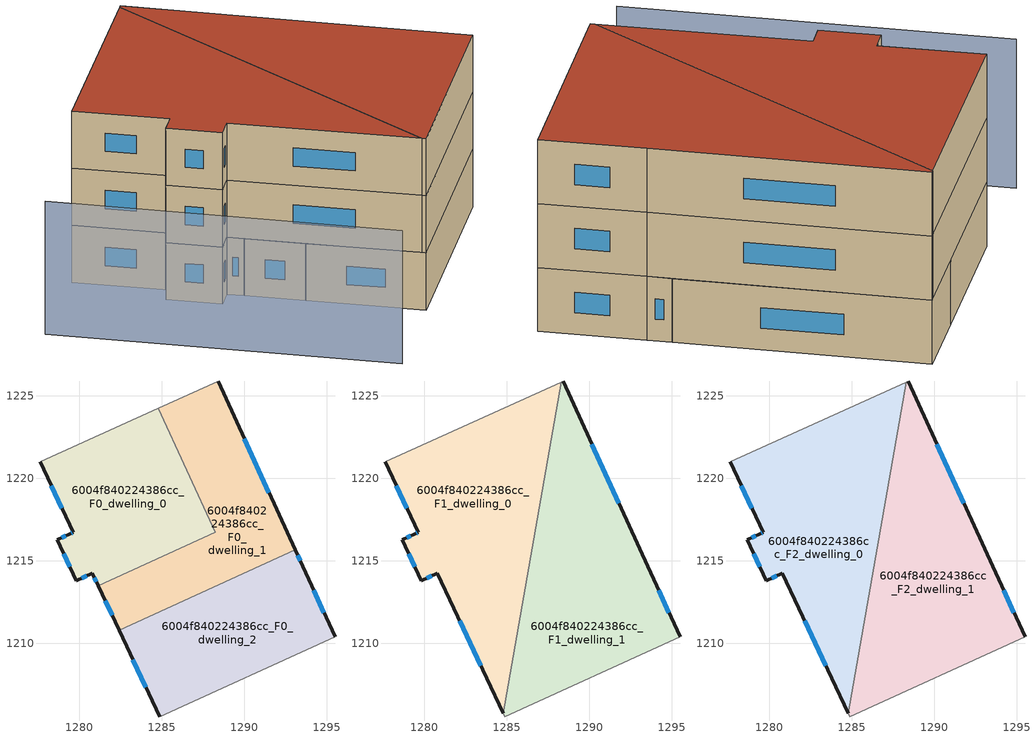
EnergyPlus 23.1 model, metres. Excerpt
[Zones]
6004f840224386cc_F0_dwelling_0
 floor ground (EU_floor_Construction): 1284.8,1224.24 1288.23,1216.71 1281.15,1213.48 1280.8,1214.24 1279.81,1213.78 1278.66,1216.27 1279.44,1216.64 1279.63,1216.72 1277.61,1221 z0
 wall outside (EU_wall_Construction): 1277.61,1221 1279.63,1216.72 1279.44,1216.64 1278.66,1216.27 1279.81,1213.78 1280.8,1214.24 1281.15,1213.48 z0:3
 wall adiabatic (EU_wall_Construction): 1284.8,1224.24 1277.61,1221 z0:3
 wall to 6004f840224386cc_F0_dwelling_1 (EU_wall_Construction): 1281.15,1213.48 1288.23,1216.71 1284.8,1224.24 z0:3
 window (EU_Window_Construction): 1279.05,1215.43 1279.42,1214.63 / 1279.18,1216.51 1278.93,1216.4 / 1279.57,1216.69 1279.51,1216.66 / 1278.3,1219.55 1278.95,1218.18 / 1280.92,1213.98 1281.03,1213.74 / 1280.15,1213.94 1280.46,1214.08 z1.02:1.98
6004f840224386cc_F0_dwelling_1
 floor ground (EU_floor_Construction): 1288.43,1225.88 1293.09,1215.66 1282.42,1210.79 1281.15,1213.48 1288.23,1216.71 1284.8,1224.24 z0
 wall outside (EU_wall_Construction): 1293.09,1215.66 1288.43,1225.88 / 1281.15,1213.48 1282.42,1210.79 z0:3
 wall adiabatic (EU_wall_Construction): 1288.43,1225.88 1284.8,1224.24 z0:3
 wall to 6004f840224386cc_F0_dwelling_2 (EU_wall_Construction): 1282.42,1210.79 1293.09,1215.66 z0:3
 window (EU_Window_Construction): 1291.51,1219.14 1290.02,1222.4 / 1281.58,1212.56 1281.99,1211.7 z1.02:1.98
6004f840224386cc_F0_dwelling_2
 floor ground (EU_floor_Construction): 1293.55,1214.66 1295.51,1210.39 1284.88,1205.54 1282.42,1210.79 1293.09,1215.66 z0
 wall outside (EU_wall_Construction): 1295.51,1210.39 1293.55,1214.66 1293.09,1215.66 / 1282.42,1210.79 1284.88,1205.54 z0:3
 wall adiabatic (EU_wall_Construction): 1284.88,1205.54 1295.51,1210.39 z0:3
 window (EU_Window_Construction): 1293.39,1215 1293.25,1215.32 / 1294.85,1211.84 1294.22,1213.21 / 1283.25,1209 1284.04,1207.33 z1.02:1.98
6004f840224386cc_F1_dwelling_0
 floor to 6004f840224386cc_F0_dwelling_0 (EU_floor_Construction): 1284.8,1224.24 1287.13,1219.12 1286.58,1215.96 1281.15,1213.48 1280.8,1214.24 1279.81,1213.78 1278.66,1216.27 1279.44,1216.64 1279.63,1216.72 1277.61,1221 z3
 floor to 6004f840224386cc_F0_dwelling_1 (EU_floor_Construction): 1286.58,1215.96 1285.96,1212.4 1282.42,1210.79 1281.15,1213.48 z3; 1288.31,1225.83 1287.13,1219.12 1284.8,1224.24 z3
 floor to 6004f840224386cc_F0_dwelling_2 (EU_floor_Construction): 1285.96,1212.4 1284.79,1205.73 1282.42,1210.79 z3
 wall outside (EU_wall_Construction): 1277.61,1221 1279.63,1216.72 1279.44,1216.64 1278.66,1216.27 1279.81,1213.78 1280.8,1214.24 1284.79,1205.73 z3:6
 wall adiabatic (EU_wall_Construction): 1288.31,1225.83 1277.61,1221 z3:6
 wall to 6004f840224386cc_F1_dwelling_1 (EU_wall_Construction): 1284.79,1205.73 1288.31,1225.83 z3:6
 window (EU_Window_Construction): 1278.3,1219.55 1278.95,1218.18 / 1282.15,1211.35 1283.43,1208.63 / 1280.15,1213.94 1280.46,1214.08 / 1279.05,1215.43 1279.42,1214.63 / 1279.18,1216.51 1278.93,1216.4 / 1279.57,1216.69 1279.51,1216.66 z4.02:4.98
6004f840224386cc_F1_dwelling_1
 floor to 6004f840224386cc_F0_dwelling_1 (EU_floor_Construction): 1288.43,1225.88 1293.09,1215.66 1285.96,1212.4 1286.58,1215.96 1288.23,1216.71 1287.13,1219.12 1288.31,1225.83 z3
 floor to 6004f840224386cc_F0_dwelling_2 (EU_floor_Construction): 1293.55,1214.66 1295.51,1210.39 1284.88,1205.54 1284.79,1205.73 1285.96,1212.4 1293.09,1215.66 z3
 floor to 6004f840224386cc_F0_dwelling_0 (EU_floor_Construction): 1287.13,1219.12 1288.23,1216.71 1286.58,1215.96 z3
 wall outside (EU_wall_Construction): 1295.51,1210.39 1293.55,1214.66 1288.43,1225.88 z3:6
 wall adiabatic (EU_wall_Construction): 1284.79,1205.73 1284.88,1205.54 1295.51,1210.39 / 1288.43,1225.88 1288.31,1225.83 z3:6
 window (EU_Window_Construction): 1291.81,1218.48 1290.17,1222.06 / 1294.85,1211.84 1294.22,1213.21 z4.02:4.98
6004f840224386cc_F2_dwelling_0
 floor to 6004f840224386cc_F1_dwelling_0 (EU_floor_Construction): 1288.31,1225.83 1284.79,1205.73 1280.8,1214.24 1279.81,1213.78 1278.66,1216.27 1279.44,1216.64 1279.63,1216.72 1277.61,1221 z6
 wall outside (EU_wall_Construction): 1277.61,1221 1279.63,1216.72 1279.44,1216.64 1278.66,1216.27 1279.81,1213.78 1280.8,1214.24 1284.79,1205.73 z6:9
 wall adiabatic (EU_wall_Construction): 1288.31,1225.83 1277.61,1221 z6:9
 wall to 6004f840224386cc_F2_dwelling_1 (EU_wall_Construction): 1284.79,1205.73 1288.31,1225.83 z6:9
 window (EU_Window_Construction): 1278.3,1219.55 1278.95,1218.18 / 1282.15,1211.35 1283.43,1208.63 / 1280.15,1213.94 1280.46,1214.08 / 1279.05,1215.43 1279.42,1214.63 / 1279.18,1216.51 1278.93,1216.4 / 1279.57,1216.69 1279.51,1216.66 z7.02:7.98
 roof outside (EU_roof_Construction): 1284.79,1205.73 1288.31,1225.83 1277.61,1221 1279.63,1216.72 1279.44,1216.64 1278.66,1216.27 1279.81,1213.78 1280.8,1214.24 z9
6004f840224386cc_F2_dwelling_1
 floor to 6004f840224386cc_F1_dwelling_1 (EU_floor_Construction): 1288.43,1225.88 1293.55,1214.66 1295.51,1210.39 1284.88,1205.54 1284.79,1205.73 1288.31,1225.83 z6
 wall outside (EU_wall_Construction): 1295.51,1210.39 1293.55,1214.66 1288.43,1225.88 z6:9
 wall adiabatic (EU_wall_Construction): 1284.79,1205.73 1284.88,1205.54 1295.51,1210.39 / 1288.43,1225.88 1288.31,1225.83 z6:9
 window (EU_Window_Construction): 1291.81,1218.48 1290.17,1222.06 / 1294.85,1211.84 1294.22,1213.21 z7.02:7.98
 roof outside (EU_roof_Construction): 1295.51,1210.39 1293.55,1214.66 1288.43,1225.88 1288.31,1225.83 1284.79,1205.73 1284.88,1205.54 z9
shading: 1272.21,1218.7 1279.36,1203.01 z0:7
[Building]
EU S2 Campaign: North Axis=0; Terrain=City; Solar Distribution=FullExterior
[Site:Location]
Vienna: Latitude=48; Longitude=16.5; Time Zone=1; Elevation=183
[SizingPeriod:WeatherFileDays]
AnnualSizingPeriod: Begin Month=1; Begin Day of Month=1; End Month=12; End Day of Month=31; Day of Week for Start Day=Monday; Use Weather File Daylight Saving Period=No; Use Weather File Rain and Snow Indicators=No
[MATERIAL]
EU_InternalMass_Material: Roughness=MediumRough; Thickness=0.1; Conductivity=1; Density=1800; Specific Heat=900; Thermal Absorptance=0.9; Solar Absorptance=0.7; Visible Absorptance=0.7
[MATERIAL:NOMASS] Roughness=MediumRough; Thermal Absorptance=0.9; Solar Absorptance=0.7; Visible Absorptance=0.7
Name | Thermal Resistance
EU_wall_NoMass | 0.942466
EU_roof_NoMass | 0.551687
EU_floor_NoMass | 0.66527
[WINDOWMATERIAL:SIMPLEGLAZINGSYSTEM]
EU_Window_SimpleGlazing: UFactor=2.03367; Solar Heat Gain Coefficient=0.65; Visible Transmittance=0.65
[CONSTRUCTION]
EU_wall_Construction: EU_wall_NoMass
EU_roof_Construction: EU_roof_NoMass
EU_floor_Construction: EU_floor_NoMass
EU_Window_Construction: EU_Window_SimpleGlazing
EU_InternalMass_Construction: EU_InternalMass_Material
[ZONE] Type=1; Multiplier=1; Ceiling Height=autocalculate; Floor Area=autocalculate; Part of Total Floor Area=Yes
Name | Volume
6004f840224386cc_F0_dwelling_0 | 203.733
6004f840224386cc_F1_dwelling_0; 6004f840224386cc_F2_dwelling_0 | 305.576
6004f840224386cc_F0_dwelling_1 | 203.719
6004f840224386cc_F1_dwelling_1; 6004f840224386cc_F2_dwelling_1 | 305.58
6004f840224386cc_F0_dwelling_2 | 203.707
[INTERNALMASS] Construction=EU_InternalMass_Construction
Name | Zone or ZoneList | Surface Area
6004f840224386cc_F0_dwelling_0_EU_InternalMass | 6004f840224386cc_F0_dwelling_0 | 67.9091
6004f840224386cc_F0_dwelling_1_EU_InternalMass | 6004f840224386cc_F0_dwelling_1 | 67.9063
6004f840224386cc_F0_dwelling_2_EU_InternalMass | 6004f840224386cc_F0_dwelling_2 | 67.9029
6004f840224386cc_F1_dwelling_0_EU_InternalMass | 6004f840224386cc_F1_dwelling_0 | 101.858
6004f840224386cc_F1_dwelling_1_EU_InternalMass | 6004f840224386cc_F1_dwelling_1 | 101.86
6004f840224386cc_F2_dwelling_0_EU_InternalMass | 6004f840224386cc_F2_dwelling_0 | 101.858
6004f840224386cc_F2_dwelling_1_EU_InternalMass | 6004f840224386cc_F2_dwelling_1 | 101.86
[OTHEREQUIPMENT] Fuel Type=Electricity; Design Level Calculation Method=Watts/Area; Power per Zone Floor Area=1; Fraction Latent=0; Fraction Radiant=0; Fraction Lost=0; Carbon Dioxide Generation Rate=0; EndUse Subcategory=EU_Step8_InternalGains
Name | Zone or ZoneList or Space or SpaceList | Schedule
EU_Step8_InternalGain_6004f840224386cc_F0_dwelling_0_f000 | 6004f840224386cc_F0_dwelling_0 | EU_Step8_GainSchedule_6004f840224386cc_F0_dwelling_0_f000
EU_Step8_InternalGain_6004f840224386cc_F0_dwelling_1_f000 | 6004f840224386cc_F0_dwelling_1 | EU_Step8_GainSchedule_6004f840224386cc_F0_dwelling_1_f000
EU_Step8_InternalGain_6004f840224386cc_F0_dwelling_2_f000 | 6004f840224386cc_F0_dwelling_2 | EU_Step8_GainSchedule_6004f840224386cc_F0_dwelling_2_f000
EU_Step8_InternalGain_6004f840224386cc_F1_dwelling_0_f000 | 6004f840224386cc_F1_dwelling_0 | EU_Step8_GainSchedule_6004f840224386cc_F1_dwelling_0_f000
EU_Step8_InternalGain_6004f840224386cc_F1_dwelling_1_f000 | 6004f840224386cc_F1_dwelling_1 | EU_Step8_GainSchedule_6004f840224386cc_F1_dwelling_1_f000
EU_Step8_InternalGain_6004f840224386cc_F2_dwelling_0_f000 | 6004f840224386cc_F2_dwelling_0 | EU_Step8_GainSchedule_6004f840224386cc_F2_dwelling_0_f000
EU_Step8_InternalGain_6004f840224386cc_F2_dwelling_1_f000 | 6004f840224386cc_F2_dwelling_1 | EU_Step8_GainSchedule_6004f840224386cc_F2_dwelling_1_f000
[ZONEVENTILATION:DESIGNFLOWRATE] Schedule=EU_AlwaysOn; Design Flow Rate Calculation Method=AirChanges/Hour; Air Changes per Hour=0.530523; Ventilation Type=Natural; Fan Pressure Rise=0; Fan Total Efficiency=1; Constant Term Coefficient=1; Temperature Term Coefficient=0; Velocity Term Coefficient=0; Velocity Squared Term Coefficient=0; Minimum Indoor Temperature=-100; Maximum Indoor Temperature=100; Delta Temperature=-100; Minimum Outdoor Temperature=-100; Maximum Outdoor Temperature=100; Maximum Wind Speed=40
Name | Zone or ZoneList or Space or SpaceList
EU_ConstantAir_6004f840224386cc_F0_dwelling_0 | 6004f840224386cc_F0_dwelling_0
EU_ConstantAir_6004f840224386cc_F0_dwelling_1 | 6004f840224386cc_F0_dwelling_1
EU_ConstantAir_6004f840224386cc_F0_dwelling_2 | 6004f840224386cc_F0_dwelling_2
EU_ConstantAir_6004f840224386cc_F1_dwelling_0 | 6004f840224386cc_F1_dwelling_0
EU_ConstantAir_6004f840224386cc_F1_dwelling_1 | 6004f840224386cc_F1_dwelling_1
EU_ConstantAir_6004f840224386cc_F2_dwelling_0 | 6004f840224386cc_F2_dwelling_0
EU_ConstantAir_6004f840224386cc_F2_dwelling_1 | 6004f840224386cc_F2_dwelling_1
[HVACTEMPLATE:THERMOSTAT] Constant Heating Setpoint=20; Constant Cooling Setpoint=50
EU_HeatOnly_6004f840224386cc_F0_dwelling_0; EU_HeatOnly_6004f840224386cc_F0_dwelling_1; EU_HeatOnly_6004f840224386cc_F0_dwelling_2; EU_HeatOnly_6004f840224386cc_F1_dwelling_0; EU_HeatOnly_6004f840224386cc_F1_dwelling_1; EU_HeatOnly_6004f840224386cc_F2_dwelling_0; EU_HeatOnly_6004f840224386cc_F2_dwelling_1
[HVACTEMPLATE:ZONE:IDEALLOADSAIRSYSTEM] System Availability Schedule=EU_AlwaysOn; Maximum Heating Supply Air Temperature=50; Minimum Cooling Supply Air Temperature=13; Maximum Heating Supply Air Humidity Ratio=0.0156; Minimum Cooling Supply Air Humidity Ratio=0.0077; Heating Limit=NoLimit; Cooling Limit=NoLimit; Heating Availability Schedule=EU_AlwaysOn; Cooling Availability Schedule=EU_CoolingOff; Dehumidification Control Type=ConstantSensibleHeatRatio; Cooling Sensible Heat Ratio=0.7; Dehumidification Setpoint=60; Humidification Control Type=None; Humidification Setpoint=30; Outdoor Air Method=None; Outdoor Air Flow Rate per Person=0.00944; Outdoor Air Flow Rate per Zone Floor Area=0; Outdoor Air Flow Rate per Zone=0; Demand Controlled Ventilation Type=None; Outdoor Air Economizer Type=NoEconomizer; Heat Recovery Type=None; Sensible Heat Recovery Effectiveness=0.7; Latent Heat Recovery Effectiveness=0.65
Name | Template Thermostat
6004f840224386cc_F0_dwelling_0 | EU_HeatOnly_6004f840224386cc_F0_dwelling_0
6004f840224386cc_F0_dwelling_1 | EU_HeatOnly_6004f840224386cc_F0_dwelling_1
6004f840224386cc_F0_dwelling_2 | EU_HeatOnly_6004f840224386cc_F0_dwelling_2
6004f840224386cc_F1_dwelling_0 | EU_HeatOnly_6004f840224386cc_F1_dwelling_0
6004f840224386cc_F1_dwelling_1 | EU_HeatOnly_6004f840224386cc_F1_dwelling_1
6004f840224386cc_F2_dwelling_0 | EU_HeatOnly_6004f840224386cc_F2_dwelling_0
6004f840224386cc_F2_dwelling_1 | EU_HeatOnly_6004f840224386cc_F2_dwelling_1
[SIZING:ZONE] Zone Cooling Design Supply Air Temperature Input Method=SupplyAirTemperature; Zone Cooling Design Supply Air Temperature=13; Zone Heating Design Supply Air Temperature Input Method=SupplyAirTemperature; Zone Heating Design Supply Air Temperature=50; Zone Cooling Design Supply Air Humidity Ratio=0.008; Zone Heating Design Supply Air Humidity Ratio=0.008; Cooling Design Air Flow Method=DesignDay; Cooling Design Air Flow Rate=0; Cooling Minimum Air Flow per Zone Floor Area=0.000762; Cooling Minimum Air Flow=0; Cooling Minimum Air Flow Fraction=0.2; Heating Design Air Flow Method=DesignDay; Heating Design Air Flow Rate=0; Heating Maximum Air Flow per Zone Floor Area=0.002032; Heating Maximum Air Flow=0.141576; Heating Maximum Air Flow Fraction=0.3; Account for Dedicated Outdoor Air System=No; Dedicated Outdoor Air System Control Strategy=NeutralSupplyAir; Dedicated Outdoor Air Low Setpoint Temperature for Design=autosize; Dedicated Outdoor Air High Setpoint Temperature for Design=autosize; Zone Load Sizing Method=Sensible Load Only No Latent Load; Zone Latent Cooling Design Supply Air Humidity Ratio Input Method=HumidityRatioDifference; Zone Cooling Design Supply Air Humidity Ratio Difference=0.005; Zone Latent Heating Design Supply Air Humidity Ratio Input Method=HumidityRatioDifference; Zone Humidification Design Supply Air Humidity Ratio Difference=0.005
6004f840224386cc_F0_dwelling_0; 6004f840224386cc_F0_dwelling_1; 6004f840224386cc_F0_dwelling_2; 6004f840224386cc_F1_dwelling_0; 6004f840224386cc_F1_dwelling_1; 6004f840224386cc_F2_dwelling_0; 6004f840224386cc_F2_dwelling_1
[SCHEDULE:CONSTANT]
Name | Hourly Value
EU_AlwaysOn | 1
EU_CoolingOff | 0
[SCHEDULE:FILE] Column Number=1; Rows to Skip at Top=0; Number of Hours of Data=8760; Column Separator=Comma; Interpolate to Timestep=No; Minutes per Item=60; Adjust Schedule for Daylight Savings=Yes
Name | File
EU_Step8_GainSchedule_6004f840224386cc_F0_dwelling_0_f000 | ../../schedules/6004f840224386cc/6004f840224386cc_F0_dwelling_0_f000_gain.csv
EU_Step8_GainSchedule_6004f840224386cc_F0_dwelling_1_f000 | ../../schedules/6004f840224386cc/6004f840224386cc_F0_dwelling_1_f000_gain.csv
EU_Step8_GainSchedule_6004f840224386cc_F0_dwelling_2_f000 | ../../schedules/6004f840224386cc/6004f840224386cc_F0_dwelling_2_f000_gain.csv
EU_Step8_GainSchedule_6004f840224386cc_F1_dwelling_0_f000 | ../../schedules/6004f840224386cc/6004f840224386cc_F1_dwelling_0_f000_gain.csv
EU_Step8_GainSchedule_6004f840224386cc_F1_dwelling_1_f000 | ../../schedules/6004f840224386cc/6004f840224386cc_F1_dwelling_1_f000_gain.csv
EU_Step8_GainSchedule_6004f840224386cc_F2_dwelling_0_f000 | ../../schedules/6004f840224386cc/6004f840224386cc_F2_dwelling_0_f000_gain.csv
EU_Step8_GainSchedule_6004f840224386cc_F2_dwelling_1_f000 | ../../schedules/6004f840224386cc/6004f840224386cc_F2_dwelling_1_f000_gain.csv
